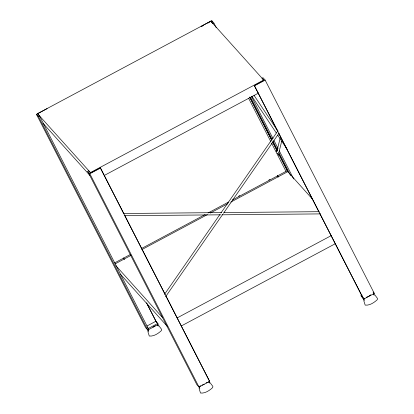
<?xml version="1.0" encoding="UTF-8"?>
<svg xmlns="http://www.w3.org/2000/svg" width="414" height="414" viewBox="0 0 414 414"><rect width="100%" height="100%" fill="white"/><g stroke="black" fill="none" stroke-linecap="round" stroke-linejoin="round"><path stroke-width="0.62" d="M148.088 330.631L147.901 331.64L149.278 336.039C153.811 336.561 158.246 333.555 161.45 330.569L161.651 329.43L158.904 325.766L157.61 325.544M148.75 330.393L148.59 331.272L147.767 329.663M199.325 387.639L199.144 388.648L200.516 393.046C205.049 393.569 209.484 390.562 212.687 387.576L212.894 386.438L210.141 382.774L208.853 382.552M363.978 299.705L363.797 300.714L365.174 305.118C369.702 305.635 374.142 302.629 377.34 299.643L377.547 298.504L374.794 294.84L373.506 294.618M280.661 136.159L276.764 151.793L276.79 150.867L276.179 150.101L276.852 151.726M278.757 153.02L281.722 141.143M164.601 294.204L219.793 214.623M220.895 213.034L277.929 130.803M165.698 296.584L222.732 214.359M223.467 213.298L279.031 133.189M37.519 113.669L210.767 21.145L263.702 80.042L90.454 172.566L37.519 113.669L39.63 116.163L148.807 329.508M146.913 326.035L155.974 321.202L158.427 324.364L147.772 330.056L145.624 327.665L36.453 114.326L47.108 108.634M216.263 27.691L213.914 23.091L211.766 20.7L201.106 26.392L201.318 26.62M201.882 26.32L203.015 25.715M208.107 22.993L209.241 22.387M36.453 114.326L38.6 116.712L39.63 116.163M213.914 23.091L212.879 23.639L210.767 21.145M87.69 171.334L88.72 170.78L90.661 172.938L100.286 167.799L100.493 168.032L209.67 381.377L199.015 387.064L196.862 384.673L87.69 171.334L89.838 173.72L199.015 387.064M261.969 78.256L263.004 77.708L265.151 80.099L374.323 293.443L363.668 299.131L361.003 295.736L362.136 295.13M277.846 131.59L254.284 85.558L263.909 80.419L262.357 78.691M89.838 173.72L100.493 168.032M254.284 85.558L254.496 85.791L265.151 80.099M104.271 175.453L258.709 92.974M238.661 196.189L239.804 195.579M268.867 180.059L270.006 179.448M114.704 262.843L130.638 254.336M141.448 248.56L205.189 214.519M208.035 212.998L228.523 202.058M232.508 199.931L287.383 170.625L279.139 154.52M115.113 263.878L131.072 255.36M141.898 249.575L207.435 214.576M210.286 213.055L227.954 203.621M230.8 202.099L287.792 171.66L312.751 199.434M157.915 323.36L148.29 328.499L147.513 327.634M177.166 317.905L331.609 235.426M181.291 325.968L335.733 243.489M199.838 386.283L200.966 385.677M206.063 382.955L207.197 382.355M364.594 298.297L363.461 298.903L319.95 213.878M369.686 295.575L370.82 294.97M123.76 213.489L221.418 212.589M224.005 212.563L319.07 211.689M124.557 215.704L220.921 214.814M222.214 214.804L320.519 213.898M277.727 153.573L278.643 154.282L279.134 155.571L277.742 153.366M287.104 170.32L287.383 170.625M373.035 292.01L374.323 293.443M361.003 295.736L362.943 297.894M42.937 123.17L89.848 175.36M115.832 265.622L162.743 317.812M120.391 274.161L167.303 326.356M157.139 322.93L156.28 321.978L147.161 304.15M209.67 381.377L208.946 380.135M276.862 149.733L277.478 150.499M279.284 154.463L279.817 155.203L279.326 153.915M253.989 95.277L277.639 130.793M251.924 96.379L276.293 132.966M277.727 135.119L287.047 149.112M373.283 293.598L374.111 295.208M363.109 297.661L364.486 300.352M254.496 85.791L363.668 299.131M278.726 133.318L319.07 212.154M251.577 96.695L273.059 138.674M273.944 140.398L278.063 148.45M279.238 150.753L293.661 178.926M211.766 20.7L212.351 21.849M250.573 97.295L272.065 139.301M272.95 141.029L277.665 150.235M278.839 152.538L290.618 175.557M249.709 97.005L271.781 140.144M272.666 141.867L277.08 150.494M249.725 97.274L271.506 139.834M272.681 142.137L277.095 150.763M279.155 154.789L287.792 171.66M248.628 98.315L270.994 142.028M271.584 143.177L286.007 171.36M277.582 175.66L278.172 176.809M277.618 175.903L278.208 177.052M100.286 167.799L123.843 213.836M124.728 215.559L165.072 294.395M165.952 296.124L208.651 379.56M208.63 381.532L209.453 383.141M199.005 386.671L199.827 388.285M123.584 257.901L124.464 259.63M146.551 302.784L156.492 322.206M157.392 324.524L158.215 326.134M38.6 116.712L147.772 330.056M370.773 295.027A5.47 1.408 -27.1 0 1 366.354 297.309M204.237 384.104A5.47 1.408 -27.1 0 1 202.182 385.061M155.276 325.668A5.47 1.408 -27.1 0 1 152.999 327.096"/></g></svg>
